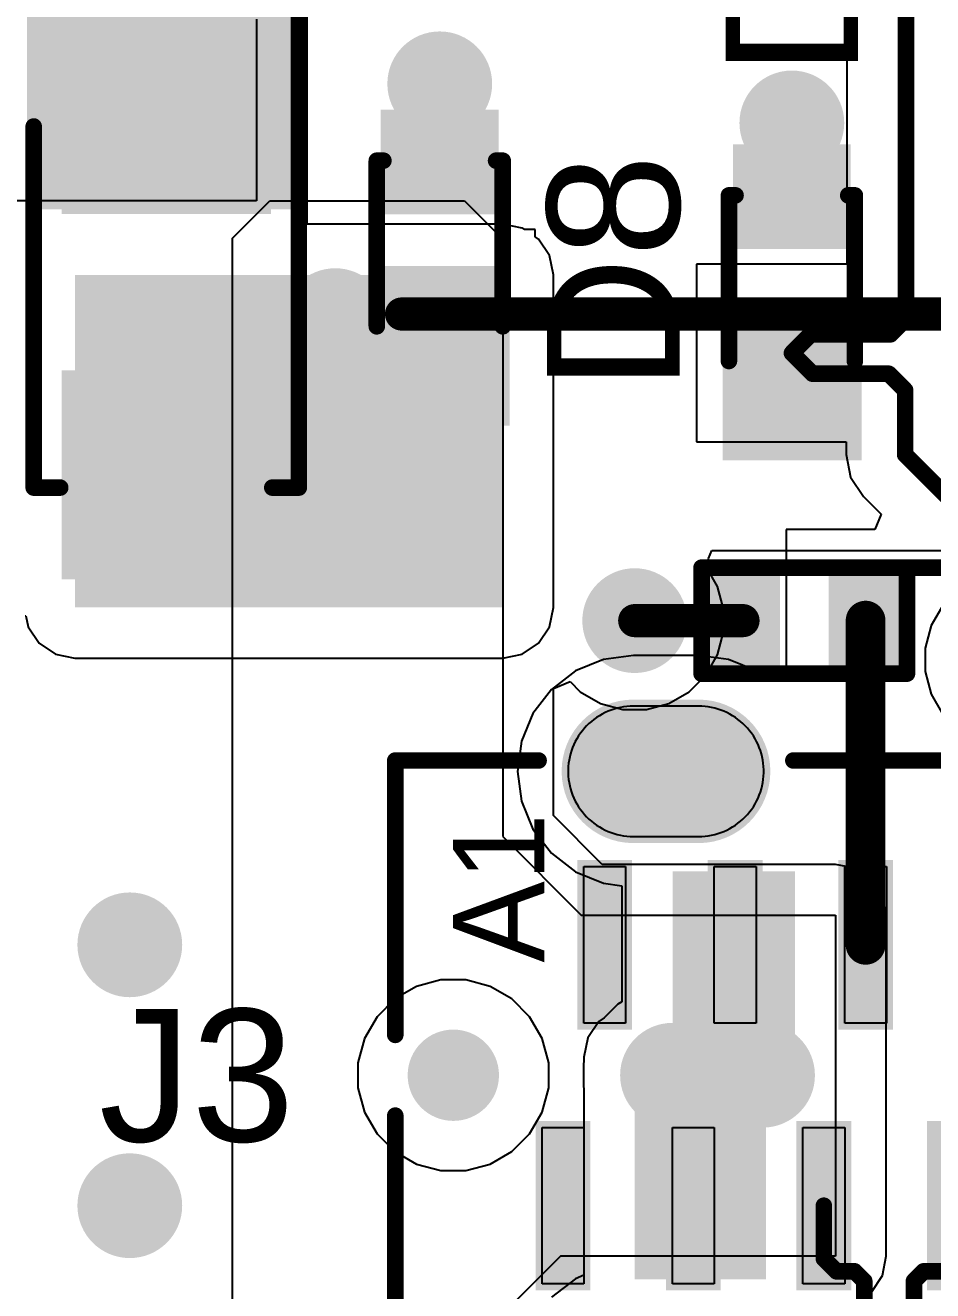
# Model space of a CAD drawing. Header units: millimetres. Extents: x -1.62 to 7.16, y -0.1 to 4.29.
# Drawn here: x 5.4955 to 5.7693, y 0.2456 to 0.6275 of the extents above; entities that cross this region are included whole.
import ezdxf

# ---------------------------------------------------------------- set-up
doc = ezdxf.new("R2010")
doc.units = ezdxf.units.MM
doc.header["$MEASUREMENT"] = 0
for name, color, linetype in [('BottomLayer', 5, 'Continuous'), ('BottomSolder', 6, 'Continuous'), ('MultiLayer', 9, 'Continuous'), ('PadHoleLayer', 156, 'Continuous'), ('TopLayer', 1, 'Continuous'), ('TopOverlay', 2, 'Continuous'), ('TopPaste', 8, 'Continuous'), ('TopSolder', 216, 'Continuous'), ('ViaHoleLayer', 16, 'Continuous')]:
    doc.layers.add(name, color=color, linetype=linetype)
doc.styles.add('Arial', font='', dxfattribs={"height": 0.2})
doc.styles.get('Arial').set_extended_font_data('Arial')

# ---------------------------------------------------------------- blocks, each defined once
blk = doc.blocks.new('R___0402_117')
at = {"layer": 'TopLayer'}
for points in [[(-0.0275, -0.0125), (-0.0275, 0.0125), (-0.0095, 0.0125), (-0.0095, -0.0125)], [(0.0095, -0.0125), (0.0095, 0.0125), (0.0275, 0.0125), (0.0275, -0.0125)]]:
    blk.add_hatch(color=1, dxfattribs=at).paths.add_polyline_path(points)
at = {"layer": 'TopPaste'}
for points in [[(-0.0275, -0.0125), (-0.0275, 0.0125), (-0.0095, 0.0125), (-0.0095, -0.0125)], [(0.0095, -0.0125), (0.0095, 0.0125), (0.0275, 0.0125), (0.0275, -0.0125)]]:
    blk.add_hatch(color=8, dxfattribs=at).paths.add_polyline_path(points)
at = {"layer": 'TopSolder'}
for points in [[(-0.02967, -0.01467), (-0.02967, 0.01467), (-0.00733, 0.01467), (-0.00733, -0.01467)], [(0.00733, -0.01467), (0.00733, 0.01467), (0.02967, 0.01467), (0.02967, -0.01467)]]:
    blk.add_hatch(color=216, dxfattribs=at).paths.add_polyline_path(points)
at = {"layer": 'TopOverlay'}
for points, const_width in [([(0.031, 0.016), (-0.031, 0.016)], 0.005), ([(-0.031, 0.016), (-0.031, -0.016)], 0.005), ([(0.031, 0.016), (0.031, -0.016)], 0.005), ([(0.031, -0.016), (-0.031, -0.016)], 0.005), ([(0.032, -0.017), (-0.032, -0.017)], 0.000127)]:
    blk.add_lwpolyline(points, dxfattribs=dict(at, const_width=const_width))
for points, const_width in [([(-0.03225, 0.016, 1), (-0.02975, 0.016, 1)], 0.0025), ([(-0.03225, 0.016, 1), (-0.02975, 0.016, 1)], 0.0025), ([(0.02975, 0.016, 1), (0.03225, 0.016, 1)], 0.0025), ([(0.02975, 0.016, 1), (0.03225, 0.016, 1)], 0.0025), ([(-0.03225, -0.016, 1), (-0.02975, -0.016, 1)], 0.0025), ([(-0.03225, -0.016, 1), (-0.02975, -0.016, 1)], 0.0025), ([(0.02975, -0.016, 1), (0.03225, -0.016, 1)], 0.0025), ([(0.02975, -0.016, 1), (0.03225, -0.016, 1)], 0.0025), ([(-0.03203, -0.017, 1), (-0.03197, -0.017, 1)], 0.0000635), ([(0.03197, -0.017, 1), (0.03203, -0.017, 1)], 0.0000635)]:
    blk.add_lwpolyline(points, format="xyb", close=True, dxfattribs=dict(at, const_width=const_width))
blk = doc.blocks.new('TYPE_C_31_D_07_156')
at = {"layer": 'BottomLayer'}
h = blk.add_hatch(color=5, dxfattribs=at)
edge = h.paths.add_edge_path()
edge.add_arc((0.091732, 0.083463), 0.019685, 180, 360)
edge.add_line((0.111417, 0.083463), (0.111417, 0.103149))
edge.add_arc((0.091732, 0.103149), 0.019685, 0, 180)
edge.add_line((0.072047, 0.103149), (0.072047, 0.083463))
at = {"layer": 'BottomSolder'}
h = blk.add_hatch(color=6, dxfattribs=at)
edge = h.paths.add_edge_path()
edge.add_arc((0.000005, 0.15748), 0.004, 0, 360)
h = blk.add_hatch(color=6, dxfattribs=at)
edge = h.paths.add_edge_path()
edge.add_arc((0.091732, 0.083463), 0.021654, 180, 360)
edge.add_line((0.113386, 0.083463), (0.113386, 0.103149))
edge.add_arc((0.091732, 0.103149), 0.021654, 0, 180)
edge.add_line((0.070078, 0.103149), (0.070078, 0.083463))
at = {"layer": 'MultiLayer'}
h = blk.add_hatch(color=9, dxfattribs=at)
edge = h.paths.add_edge_path()
edge.add_arc((0.091732, 0.083463), 0.019685, 180, 360)
edge.add_line((0.111417, 0.083463), (0.111417, 0.103149))
edge.add_arc((0.091732, 0.103149), 0.019685, 0, 180)
edge.add_line((0.072047, 0.103149), (0.072047, 0.083463))
at = {"layer": 'PadHoleLayer'}
h = blk.add_hatch(color=156, dxfattribs=at)
edge = h.paths.add_edge_path()
edge.add_arc((0.000005, 0.15748), 0.01378, 0, 360)
h = blk.add_hatch(color=156, dxfattribs=at)
edge = h.paths.add_edge_path()
edge.add_arc((0.091732, 0.082479), 0.012795, 180, 360)
edge.add_line((0.104527, 0.082479), (0.104527, 0.104133))
edge.add_arc((0.091732, 0.104133), 0.012795, 0, 180)
edge.add_line((0.078937, 0.104133), (0.078937, 0.082479))
at = {"layer": 'TopLayer'}
for points in [[(-0.062992, 0.130707), (-0.015748, 0.130707), (-0.015748, 0.118109), (-0.062992, 0.118109)], [(0.015749, 0.118109), (0.062993, 0.118109), (0.062993, 0.105511), (0.015749, 0.105511)], [(-0.062992, 0.091337), (-0.015748, 0.091337), (-0.015748, 0.078739), (-0.062992, 0.078739)], [(0.015748, 0.078739), (0.062992, 0.078739), (0.062992, 0.066141), (0.015748, 0.066141)], [(-0.062992, 0.051967), (-0.015748, 0.051967), (-0.015748, 0.039369), (-0.062992, 0.039369)], [(0.015748, 0.039369), (0.062992, 0.039369), (0.062992, 0.026771), (0.015748, 0.026771)]]:
    blk.add_hatch(color=1, dxfattribs=at).paths.add_polyline_path(points)
h = blk.add_hatch(color=1, dxfattribs=at)
edge = h.paths.add_edge_path()
edge.add_arc((0.091732, 0.083463), 0.019685, 180, 360)
edge.add_line((0.111417, 0.083463), (0.111417, 0.103149))
edge.add_arc((0.091732, 0.103149), 0.019685, 0, 180)
edge.add_line((0.072047, 0.103149), (0.072047, 0.083463))
at = {"layer": 'TopSolder'}
h = blk.add_hatch(color=216, dxfattribs=at)
edge = h.paths.add_edge_path()
edge.add_arc((0.000005, 0.15748), 0.004, 0, 360)
for points in [[(-0.064961, 0.132676), (-0.013779, 0.132676), (-0.013779, 0.11614), (-0.064961, 0.11614)], [(0.01378, 0.120078), (0.064962, 0.120078), (0.064962, 0.103542), (0.01378, 0.103542)], [(-0.064961, 0.093306), (-0.013779, 0.093306), (-0.013779, 0.07677), (-0.064961, 0.07677)], [(0.013779, 0.080708), (0.064961, 0.080708), (0.064961, 0.064172), (0.013779, 0.064172)], [(-0.064961, 0.053936), (-0.013779, 0.053936), (-0.013779, 0.0374), (-0.064961, 0.0374)], [(0.013779, 0.041338), (0.064961, 0.041338), (0.064961, 0.024802), (0.013779, 0.024802)], [(-0.064961, 0.014566), (-0.013779, 0.014566), (-0.013779, -0.00197), (-0.064961, -0.00197)]]:
    blk.add_hatch(color=216, dxfattribs=at).paths.add_polyline_path(points)
h = blk.add_hatch(color=216, dxfattribs=at)
edge = h.paths.add_edge_path()
edge.add_arc((0.091732, 0.083463), 0.021654, 180, 360)
edge.add_line((0.113386, 0.083463), (0.113386, 0.103149))
edge.add_arc((0.091732, 0.103149), 0.021654, 0, 180)
edge.add_line((0.070078, 0.103149), (0.070078, 0.083463))
at = {"layer": 'TopOverlay', "const_width": 0.005}
for points in [[(-0.095, 0.174999), (-0.012178, 0.174999)], [(0.012178, 0.174999), (0.095, 0.174999)], [(0.095, 0.174999), (0.095, 0.131747)], [(0.095, 0.054865), (0.095, -0.054867)]]:
    blk.add_lwpolyline(points, dxfattribs=at)
at = {"layer": 'TopOverlay', "const_width": 0.0025}
for points in [[(-0.013428, 0.174999, 1), (-0.010928, 0.174999, 1)], [(0.010928, 0.174999, 1), (0.013428, 0.174999, 1)], [(0.09375, 0.174999, 1), (0.09625, 0.174999, 1)], [(0.09375, 0.174999, 1), (0.09625, 0.174999, 1)], [(0.09375, 0.131747, 1), (0.09625, 0.131747, 1)], [(0.09375, 0.054865, 1), (0.09625, 0.054865, 1)]]:
    blk.add_lwpolyline(points, format="xyb", close=True, dxfattribs=at)
at = {"layer": 'TopPaste'}
for p, q in [((-0.062992, 0.118109), (-0.062992, 0.130707)), ((-0.062992, 0.130707), (-0.015748, 0.130707)), ((-0.015748, 0.130707), (-0.015748, 0.118109)), ((0.087355, 0.122343), (0.086404, 0.122101)), ((0.088317, 0.122538), (0.087355, 0.122343)), ((0.089287, 0.122684), (0.088317, 0.122538)), ((0.090264, 0.122782), (0.089287, 0.122684)), ((0.091244, 0.122831), (0.090264, 0.122782)), ((0.092226, 0.122831), (0.091244, 0.122831)), ((0.093206, 0.122782), (0.092226, 0.122831)), ((0.094183, 0.122684), (0.093206, 0.122782)), ((0.095153, 0.122538), (0.094183, 0.122684)), ((0.096115, 0.122343), (0.095153, 0.122538)), ((0.097066, 0.122101), (0.096115, 0.122343)), ((0.079462, 0.118542), (0.07871, 0.117911)), ((0.080244, 0.119135), (0.079462, 0.118542)), ((0.081055, 0.119688), (0.080244, 0.119135)), ((0.081893, 0.1202), (0.081055, 0.119688)), ((0.082754, 0.120669), (0.081893, 0.1202)), ((0.083639, 0.121095), (0.082754, 0.120669)), ((0.084543, 0.121476), (0.083639, 0.121095)), ((0.085466, 0.121812), (0.084543, 0.121476)), ((0.086404, 0.122101), (0.085466, 0.121812)), ((0.098004, 0.121812), (0.097066, 0.122101)), ((0.098927, 0.121476), (0.098004, 0.121812)), ((0.099831, 0.121095), (0.098927, 0.121476)), ((0.100716, 0.120669), (0.099831, 0.121095)), ((0.101578, 0.1202), (0.100716, 0.120669)), ((0.102415, 0.119688), (0.101578, 0.1202)), ((0.103226, 0.119135), (0.102415, 0.119688)), ((0.104008, 0.118542), (0.103226, 0.119135)), ((0.10476, 0.117911), (0.104008, 0.118542)), ((-0.015748, 0.118109), (-0.062992, 0.118109)), ((0.015748, 0.105511), (0.015748, 0.118109)), ((0.015748, 0.118109), (0.062992, 0.118109)), ((0.062992, 0.118109), (0.062992, 0.105511)), ((0.076043, 0.115038), (0.07547, 0.114241)), ((0.076655, 0.115805), (0.076043, 0.115038)), ((0.077305, 0.116541), (0.076655, 0.115805)), ((0.07799, 0.117244), (0.077305, 0.116541)), ((0.07871, 0.117911), (0.07799, 0.117244)), ((0.10548, 0.117244), (0.10476, 0.117911)), ((0.106165, 0.116541), (0.10548, 0.117244)), ((0.106815, 0.115805), (0.106165, 0.116541)), ((0.107427, 0.115038), (0.106815, 0.115805)), ((0.108, 0.114241), (0.107427, 0.115038)), ((0.073596, 0.110798), (0.073237, 0.109885)), ((0.073999, 0.111693), (0.073596, 0.110798)), ((0.074447, 0.112566), (0.073999, 0.111693)), ((0.074938, 0.113416), (0.074447, 0.112566)), ((0.07547, 0.114241), (0.074938, 0.113416)), ((0.108532, 0.113416), (0.108, 0.114241)), ((0.109023, 0.112566), (0.108532, 0.113416)), ((0.109471, 0.111693), (0.109023, 0.112566)), ((0.109874, 0.110798), (0.109471, 0.111693)), ((0.110233, 0.109885), (0.109874, 0.110798)), ((0.07244, 0.107053), (0.07227, 0.106086)), ((0.072659, 0.108009), (0.07244, 0.107053)), ((0.072925, 0.108954), (0.072659, 0.108009)), ((0.073237, 0.109885), (0.072925, 0.108954)), ((0.110545, 0.108954), (0.110233, 0.109885)), ((0.110811, 0.108009), (0.110545, 0.108954)), ((0.11103, 0.107053), (0.110811, 0.108009)), ((0.1112, 0.106086), (0.11103, 0.107053)), ((0.062992, 0.105511), (0.015748, 0.105511)), ((0.072074, 0.104133), (0.07205, 0.103152)), ((0.07205, 0.103152), (0.07205, 0.083467)), ((0.072148, 0.105112), (0.072074, 0.104133)), ((0.07227, 0.106086), (0.072148, 0.105112)), ((0.111322, 0.105112), (0.1112, 0.106086)), ((0.111396, 0.104133), (0.111322, 0.105112)), ((0.11142, 0.103152), (0.111396, 0.104133)), ((0.11142, 0.083467), (0.11142, 0.103152)), ((-0.062992, 0.078739), (-0.062992, 0.091337)), ((-0.062992, 0.091337), (-0.015748, 0.091337)), ((-0.015748, 0.091337), (-0.015748, 0.078739)), ((0.07205, 0.083467), (0.072074, 0.082486)), ((0.072074, 0.082486), (0.072148, 0.081507)), ((0.072148, 0.081507), (0.07227, 0.080533)), ((0.07227, 0.080533), (0.07244, 0.079566)), ((0.11103, 0.079566), (0.1112, 0.080533)), ((0.1112, 0.080533), (0.111322, 0.081507)), ((0.111322, 0.081507), (0.111396, 0.082486)), ((0.111396, 0.082486), (0.11142, 0.083467)), ((-0.015748, 0.078739), (-0.062992, 0.078739)), ((0.015748, 0.066141), (0.015748, 0.078739)), ((0.015748, 0.078739), (0.062992, 0.078739)), ((0.062992, 0.078739), (0.062992, 0.066141)), ((0.07244, 0.079566), (0.072659, 0.07861)), ((0.072659, 0.07861), (0.072925, 0.077665)), ((0.072925, 0.077665), (0.073237, 0.076734)), ((0.073237, 0.076734), (0.073596, 0.075821)), ((0.109874, 0.075821), (0.110233, 0.076734)), ((0.110233, 0.076734), (0.110545, 0.077665)), ((0.110545, 0.077665), (0.110811, 0.07861)), ((0.110811, 0.07861), (0.11103, 0.079566)), ((0.073596, 0.075821), (0.073999, 0.074926)), ((0.073999, 0.074926), (0.074447, 0.074053)), ((0.074447, 0.074053), (0.074938, 0.073203)), ((0.074938, 0.073203), (0.07547, 0.072378)), ((0.108, 0.072378), (0.108532, 0.073203)), ((0.108532, 0.073203), (0.109023, 0.074053)), ((0.109023, 0.074053), (0.109471, 0.074926)), ((0.109471, 0.074926), (0.109874, 0.075821)), ((0.07547, 0.072378), (0.076043, 0.071581)), ((0.076043, 0.071581), (0.076655, 0.070814)), ((0.076655, 0.070814), (0.077305, 0.070078)), ((0.077305, 0.070078), (0.07799, 0.069375)), ((0.07799, 0.069375), (0.07871, 0.068708)), ((0.10476, 0.068708), (0.10548, 0.069375)), ((0.10548, 0.069375), (0.106165, 0.070078)), ((0.106165, 0.070078), (0.106815, 0.070814)), ((0.106815, 0.070814), (0.107427, 0.071581)), ((0.107427, 0.071581), (0.108, 0.072378)), ((0.062992, 0.066141), (0.015748, 0.066141)), ((0.07871, 0.068708), (0.079462, 0.068077)), ((0.079462, 0.068077), (0.080244, 0.067484)), ((0.080244, 0.067484), (0.081055, 0.066931)), ((0.081055, 0.066931), (0.081893, 0.066419)), ((0.081893, 0.066419), (0.082754, 0.06595)), ((0.082754, 0.06595), (0.083639, 0.065524)), ((0.083639, 0.065524), (0.084543, 0.065143)), ((0.084543, 0.065143), (0.085466, 0.064807)), ((0.098004, 0.064807), (0.098927, 0.065143)), ((0.098927, 0.065143), (0.099831, 0.065524)), ((0.099831, 0.065524), (0.100716, 0.06595)), ((0.100716, 0.06595), (0.101578, 0.066419)), ((0.101578, 0.066419), (0.102415, 0.066931)), ((0.102415, 0.066931), (0.103226, 0.067484)), ((0.103226, 0.067484), (0.104008, 0.068077)), ((0.104008, 0.068077), (0.10476, 0.068708)), ((0.085466, 0.064807), (0.086404, 0.064518)), ((0.086404, 0.064518), (0.087355, 0.064276)), ((0.087355, 0.064276), (0.088317, 0.064081)), ((0.088317, 0.064081), (0.089287, 0.063935)), ((0.089287, 0.063935), (0.090264, 0.063837)), ((0.090264, 0.063837), (0.091244, 0.063788)), ((0.091244, 0.063788), (0.092226, 0.063788)), ((0.092226, 0.063788), (0.093206, 0.063837)), ((0.093206, 0.063837), (0.094183, 0.063935)), ((0.094183, 0.063935), (0.095153, 0.064081)), ((0.095153, 0.064081), (0.096115, 0.064276)), ((0.096115, 0.064276), (0.097066, 0.064518)), ((0.097066, 0.064518), (0.098004, 0.064807)), ((-0.062992, 0.039369), (-0.062992, 0.051967)), ((-0.062992, 0.051967), (-0.015748, 0.051967)), ((-0.015748, 0.051967), (-0.015748, 0.039369)), ((-0.015748, 0.039369), (-0.062992, 0.039369)), ((0.015748, 0.026771), (0.015748, 0.039369)), ((0.015748, 0.039369), (0.062992, 0.039369)), ((0.062992, 0.039369), (0.062992, 0.026771)), ((0.062992, 0.026771), (0.015748, 0.026771))]:
    blk.add_line(p, q, dxfattribs=at)
at = {"layer": 'TopOverlay'}
blk.add_text('A1', height=0.0275591, dxfattribs=at).set_placement((0.034, 0.13))
blk = doc.blocks.new('SOD_523_164')
at = {"layer": 'TopLayer'}
for points in [[(-0.03543, 0.01378), (-0.01181, 0.01378), (-0.01181, -0.01378), (-0.03543, -0.01378)], [(0.01181, 0.01378), (0.03543, 0.01378), (0.03543, -0.01378), (0.01181, -0.01378)]]:
    blk.add_hatch(color=1, dxfattribs=at).paths.add_polyline_path(points)
at = {"layer": 'TopOverlay'}
for points in [[(0.026, 0.01406), (0.056, 0.01406), (0.056, 0.02106), (0.026, 0.02106)], [(0.037, -0.01494), (0.056, -0.01494), (0.056, 0.01506), (0.037, 0.01506)], [(0.026, -0.02094), (0.056, -0.02094), (0.056, -0.01394), (0.026, -0.01394)]]:
    blk.add_hatch(color=2, dxfattribs=at).paths.add_polyline_path(points)
at = {"layer": 'TopPaste'}
for points in [[(-0.03543, 0.01378), (-0.01181, 0.01378), (-0.01181, -0.01378), (-0.03543, -0.01378)], [(0.01181, 0.01378), (0.03543, 0.01378), (0.03543, -0.01378), (0.01181, -0.01378)]]:
    blk.add_hatch(color=8, dxfattribs=at).paths.add_polyline_path(points)
at = {"layer": 'TopSolder'}
for points in [[(-0.03943, 0.01778), (-0.00781, 0.01778), (-0.00781, -0.01778), (-0.03943, -0.01778)], [(0.00781, 0.01778), (0.03943, 0.01778), (0.03943, -0.01778), (0.00781, -0.01778)]]:
    blk.add_hatch(color=216, dxfattribs=at).paths.add_polyline_path(points)
at = {"layer": 'TopOverlay', "const_width": 0.005}
for points in [[(0.026, 0.019), (-0.024, 0.019)], [(-0.024, 0.017), (-0.024, 0.01897)], [(-0.024, -0.01897), (-0.024, -0.017)], [(0.026, -0.019), (-0.024, -0.019)]]:
    blk.add_lwpolyline(points, dxfattribs=at)
at = {"layer": 'TopOverlay', "const_width": 0.0025}
for points in [[(-0.02525, 0.019, 1), (-0.02275, 0.019, 1)], [(-0.02525, 0.01897, 1), (-0.02275, 0.01897, 1)], [(-0.02525, 0.017, 1), (-0.02275, 0.017, 1)], [(0.02475, 0.019, 1), (0.02725, 0.019, 1)], [(-0.02525, -0.017, 1), (-0.02275, -0.017, 1)], [(-0.02525, -0.01897, 1), (-0.02275, -0.01897, 1)], [(-0.02525, -0.019, 1), (-0.02275, -0.019, 1)], [(0.02475, -0.019, 1), (0.02725, -0.019, 1)]]:
    blk.add_lwpolyline(points, format="xyb", close=True, dxfattribs=at)
blk = doc.blocks.new('SOD_523_170')
at = {"layer": 'TopLayer'}
for points in [[(-0.03543, 0.01378), (-0.01181, 0.01378), (-0.01181, -0.01378), (-0.03543, -0.01378)], [(0.01181, 0.01378), (0.03543, 0.01378), (0.03543, -0.01378), (0.01181, -0.01378)]]:
    blk.add_hatch(color=1, dxfattribs=at).paths.add_polyline_path(points)
at = {"layer": 'TopOverlay'}
for points in [[(0.026, 0.01408), (0.056, 0.01408), (0.056, 0.02107), (0.026, 0.02107)], [(0.037, -0.01493), (0.056, -0.01493), (0.056, 0.01507), (0.037, 0.01507)], [(0.026, -0.02092), (0.056, -0.02092), (0.056, -0.01392), (0.026, -0.01392)]]:
    blk.add_hatch(color=2, dxfattribs=at).paths.add_polyline_path(points)
at = {"layer": 'TopPaste'}
for points in [[(-0.03543, 0.01378), (-0.01181, 0.01378), (-0.01181, -0.01378), (-0.03543, -0.01378)], [(0.01181, 0.01378), (0.03543, 0.01378), (0.03543, -0.01378), (0.01181, -0.01378)]]:
    blk.add_hatch(color=8, dxfattribs=at).paths.add_polyline_path(points)
at = {"layer": 'TopSolder'}
for points in [[(-0.03943, 0.01778), (-0.00781, 0.01778), (-0.00781, -0.01778), (-0.03943, -0.01778)], [(0.00781, 0.01778), (0.03943, 0.01778), (0.03943, -0.01778), (0.00781, -0.01778)]]:
    blk.add_hatch(color=216, dxfattribs=at).paths.add_polyline_path(points)
at = {"layer": 'TopOverlay', "const_width": 0.005}
for points in [[(0.026, 0.019), (-0.024, 0.019)], [(-0.024, 0.017), (-0.024, 0.01897)], [(-0.024, -0.01897), (-0.024, -0.017)], [(0.026, -0.019), (-0.024, -0.019)]]:
    blk.add_lwpolyline(points, dxfattribs=at)
at = {"layer": 'TopOverlay', "const_width": 0.0025}
for points in [[(-0.02525, 0.019, 1), (-0.02275, 0.019, 1)], [(-0.02525, 0.01897, 1), (-0.02275, 0.01897, 1)], [(-0.02525, 0.017, 1), (-0.02275, 0.017, 1)], [(0.02475, 0.019, 1), (0.02725, 0.019, 1)], [(-0.02525, -0.017, 1), (-0.02275, -0.017, 1)], [(-0.02525, -0.01897, 1), (-0.02275, -0.01897, 1)], [(-0.02525, -0.019, 1), (-0.02275, -0.019, 1)], [(0.02475, -0.019, 1), (0.02725, -0.019, 1)]]:
    blk.add_lwpolyline(points, format="xyb", close=True, dxfattribs=at)
blk = doc.blocks.new('SOD_123W_171')
at = {"layer": 'TopLayer'}
for points in [[(-0.08268, 0.02756), (-0.02756, 0.02756), (-0.02756, -0.02756), (-0.08268, -0.02756)], [(0.02756, 0.02756), (0.08268, 0.02756), (0.08268, -0.02756), (0.02756, -0.02756)]]:
    blk.add_hatch(color=1, dxfattribs=at).paths.add_polyline_path(points)
at = {"layer": 'TopOverlay'}
for points in [[(0.09, 0.042), (0.025, 0.042), (0.025, 0.03), (0.09, 0.03)], [(0.13, 0.042), (0.085, 0.042), (0.085, -0.042), (0.13, -0.042)], [(0.09, -0.03), (0.025, -0.03), (0.025, -0.042), (0.09, -0.042)]]:
    blk.add_hatch(color=2, dxfattribs=at).paths.add_polyline_path(points)
at = {"layer": 'TopPaste'}
for points in [[(-0.08268, 0.02756), (-0.02756, 0.02756), (-0.02756, -0.02756), (-0.08268, -0.02756)], [(0.02756, 0.02756), (0.08268, 0.02756), (0.08268, -0.02756), (0.02756, -0.02756)]]:
    blk.add_hatch(color=8, dxfattribs=at).paths.add_polyline_path(points)
at = {"layer": 'TopSolder'}
for points in [[(-0.08668, 0.03156), (-0.02356, 0.03156), (-0.02356, -0.03156), (-0.08668, -0.03156)], [(0.02356, 0.03156), (0.08668, 0.03156), (0.08668, -0.03156), (0.02356, -0.03156)]]:
    blk.add_hatch(color=216, dxfattribs=at).paths.add_polyline_path(points)
at = {"layer": 'TopOverlay', "const_width": 0.005}
for points in [[(-0.059, 0.04), (-0.059, 0.032)], [(-0.059, 0.04), (-0.045, 0.04)], [(-0.045, 0.04), (0.05, 0.04)], [(-0.059, -0.032), (-0.059, -0.04)], [(-0.059, -0.04), (0.09, -0.04)]]:
    blk.add_lwpolyline(points, dxfattribs=at)
at = {"layer": 'TopOverlay', "const_width": 0.0025}
for points in [[(-0.06025, 0.04, 1), (-0.05775, 0.04, 1)], [(-0.06025, 0.04, 1), (-0.05775, 0.04, 1)], [(-0.04625, 0.04, 1), (-0.04375, 0.04, 1)], [(-0.04625, 0.04, 1), (-0.04375, 0.04, 1)], [(0.04875, 0.04, 1), (0.05125, 0.04, 1)], [(-0.06025, 0.032, 1), (-0.05775, 0.032, 1)], [(-0.06025, -0.032, 1), (-0.05775, -0.032, 1)], [(-0.06025, -0.04, 1), (-0.05775, -0.04, 1)], [(-0.06025, -0.04, 1), (-0.05775, -0.04, 1)], [(0.08875, -0.04, 1), (0.09125, -0.04, 1)]]:
    blk.add_lwpolyline(points, format="xyb", close=True, dxfattribs=at)

msp = doc.modelspace()

# ---------------------------------------------------------------- hatches: boundary and pattern name
at = {"layer": 'BottomLayer'}
h = msp.add_hatch(color=5, dxfattribs=at)
edge = h.paths.add_edge_path()
edge.add_arc((5.62053, 0.60988), 0.01181, 0, 360)
h = msp.add_hatch(color=5, dxfattribs=at)
edge = h.paths.add_edge_path()
edge.add_arc((5.72678, 0.59807), 0.01181, 0, 360)
h = msp.add_hatch(color=5, dxfattribs=at)
edge = h.paths.add_edge_path()
edge.add_arc((5.589, 0.5384), 0.01181, 0, 360)
h = msp.add_hatch(color=5, dxfattribs=at)
edge = h.paths.add_edge_path()
edge.add_arc((5.589, 0.50361), 0.01181, 0, 360)
h = msp.add_hatch(color=5, dxfattribs=at)
edge = h.paths.add_edge_path()
edge.add_arc((5.589, 0.46882), 0.01181, 0, 360)
h = msp.add_hatch(color=5, dxfattribs=at)
edge = h.paths.add_edge_path()
edge.add_arc((5.6232, 0.46882), 0.01181, 0, 360)
h = msp.add_hatch(color=5, dxfattribs=at)
edge = h.paths.add_edge_path()
edge.add_arc((5.67936, 0.44785), 0.01181, 0, 360)
h = msp.add_hatch(color=5, dxfattribs=at)
edge = h.paths.add_edge_path()
edge.add_arc((5.527, 0.35), 0.01181, 0, 360)
h = msp.add_hatch(color=5, dxfattribs=at)
edge = h.paths.add_edge_path()
edge.add_arc((5.69077, 0.31063), 0.01181, 0, 360)
h = msp.add_hatch(color=5, dxfattribs=at)
edge = h.paths.add_edge_path()
edge.add_arc((5.71794, 0.31063), 0.01181, 0, 360)
h = msp.add_hatch(color=5, dxfattribs=at)
edge = h.paths.add_edge_path()
edge.add_arc((5.527, 0.27126), 0.01181, 0, 360)
at = {"layer": 'BottomSolder'}
h = msp.add_hatch(color=6, dxfattribs=at)
edge = h.paths.add_edge_path()
edge.add_arc((5.62053, 0.60988), 0.01581, 0, 360)
h = msp.add_hatch(color=6, dxfattribs=at)
edge = h.paths.add_edge_path()
edge.add_arc((5.72678, 0.59807), 0.01581, 0, 360)
h = msp.add_hatch(color=6, dxfattribs=at)
edge = h.paths.add_edge_path()
edge.add_arc((5.589, 0.5384), 0.01581, 0, 360)
h = msp.add_hatch(color=6, dxfattribs=at)
edge = h.paths.add_edge_path()
edge.add_arc((5.589, 0.50361), 0.01581, 0, 360)
h = msp.add_hatch(color=6, dxfattribs=at)
edge = h.paths.add_edge_path()
edge.add_arc((5.589, 0.46882), 0.01581, 0, 360)
h = msp.add_hatch(color=6, dxfattribs=at)
edge = h.paths.add_edge_path()
edge.add_arc((5.6232, 0.46882), 0.01581, 0, 360)
h = msp.add_hatch(color=6, dxfattribs=at)
edge = h.paths.add_edge_path()
edge.add_arc((5.67936, 0.44785), 0.01581, 0, 360)
h = msp.add_hatch(color=6, dxfattribs=at)
edge = h.paths.add_edge_path()
edge.add_arc((5.527, 0.35), 0.01581, 0, 360)
h = msp.add_hatch(color=6, dxfattribs=at)
edge = h.paths.add_edge_path()
edge.add_arc((5.69077, 0.31063), 0.01581, 0, 360)
h = msp.add_hatch(color=6, dxfattribs=at)
edge = h.paths.add_edge_path()
edge.add_arc((5.71794, 0.31063), 0.01581, 0, 360)
h = msp.add_hatch(color=6, dxfattribs=at)
edge = h.paths.add_edge_path()
edge.add_arc((5.527, 0.27126), 0.01581, 0, 360)
at = {"layer": 'TopLayer'}
h = msp.add_hatch(color=1, dxfattribs=at)
edge = h.paths.add_edge_path()
edge.add_arc((5.62053, 0.60988), 0.01181, 0, 360)
for points in [[(5.63242, 0.58764), (5.63242, 0.60988), (5.60868, 0.60988), (5.60868, 0.58764)], [(5.73867, 0.57583), (5.73867, 0.59807), (5.71493, 0.59807), (5.71493, 0.57583)], [(5.51044, 0.45182), (5.63954, 0.45182), (5.63954, 0.55221), (5.51044, 0.55221)], [(5.69077, 0.30462), (5.72778, 0.30462), (5.72778, 0.37219), (5.69077, 0.37219)], [(5.67936, 0.249), (5.719, 0.249), (5.719, 0.31604), (5.67936, 0.31604)], [(5.67936, 0.30335), (5.72411, 0.30335), (5.72411, 0.31604), (5.67936, 0.31604)]]:
    msp.add_hatch(color=1, dxfattribs=at).paths.add_polyline_path(points)
h = msp.add_hatch(color=1, dxfattribs=at)
edge = h.paths.add_edge_path()
edge.add_arc((5.72678, 0.59807), 0.01181, 0, 360)
h = msp.add_hatch(color=1, dxfattribs=at)
edge = h.paths.add_edge_path()
edge.add_arc((5.589, 0.5384), 0.01181, 0, 360)
h = msp.add_hatch(color=1, dxfattribs=at)
edge = h.paths.add_edge_path()
edge.add_arc((5.589, 0.50361), 0.01181, 0, 360)
h = msp.add_hatch(color=1, dxfattribs=at)
edge = h.paths.add_edge_path()
edge.add_arc((5.589, 0.46882), 0.01181, 0, 360)
h = msp.add_hatch(color=1, dxfattribs=at)
edge = h.paths.add_edge_path()
edge.add_arc((5.6232, 0.46882), 0.01181, 0, 360)
h = msp.add_hatch(color=1, dxfattribs=at)
edge = h.paths.add_edge_path()
edge.add_arc((5.67936, 0.44785), 0.01181, 0, 360)
h = msp.add_hatch(color=1, dxfattribs=at)
edge = h.paths.add_edge_path()
edge.add_arc((5.527, 0.35), 0.01181, 0, 360)
h = msp.add_hatch(color=1, dxfattribs=at)
edge = h.paths.add_edge_path()
edge.add_arc((5.69077, 0.31063), 0.01181, 0, 360)
h = msp.add_hatch(color=1, dxfattribs=at)
edge = h.paths.add_edge_path()
edge.add_arc((5.71794, 0.31063), 0.01181, 0, 360)
h = msp.add_hatch(color=1, dxfattribs=at)
edge = h.paths.add_edge_path()
edge.add_arc((5.527, 0.27126), 0.01181, 0, 360)
at = {"layer": 'TopSolder'}
h = msp.add_hatch(color=216, dxfattribs=at)
edge = h.paths.add_edge_path()
edge.add_arc((5.62053, 0.60988), 0.01581, 0, 360)
h = msp.add_hatch(color=216, dxfattribs=at)
edge = h.paths.add_edge_path()
edge.add_arc((5.72678, 0.59807), 0.01581, 0, 360)
h = msp.add_hatch(color=216, dxfattribs=at)
edge = h.paths.add_edge_path()
edge.add_arc((5.589, 0.5384), 0.01581, 0, 360)
h = msp.add_hatch(color=216, dxfattribs=at)
edge = h.paths.add_edge_path()
edge.add_arc((5.589, 0.50361), 0.01581, 0, 360)
h = msp.add_hatch(color=216, dxfattribs=at)
edge = h.paths.add_edge_path()
edge.add_arc((5.589, 0.46882), 0.01581, 0, 360)
h = msp.add_hatch(color=216, dxfattribs=at)
edge = h.paths.add_edge_path()
edge.add_arc((5.6232, 0.46882), 0.01581, 0, 360)
h = msp.add_hatch(color=216, dxfattribs=at)
edge = h.paths.add_edge_path()
edge.add_arc((5.67936, 0.44785), 0.01581, 0, 360)
h = msp.add_hatch(color=216, dxfattribs=at)
edge = h.paths.add_edge_path()
edge.add_arc((5.527, 0.35), 0.01581, 0, 360)
h = msp.add_hatch(color=216, dxfattribs=at)
edge = h.paths.add_edge_path()
edge.add_arc((5.69077, 0.31063), 0.01581, 0, 360)
h = msp.add_hatch(color=216, dxfattribs=at)
edge = h.paths.add_edge_path()
edge.add_arc((5.71794, 0.31063), 0.01581, 0, 360)
h = msp.add_hatch(color=216, dxfattribs=at)
edge = h.paths.add_edge_path()
edge.add_arc((5.527, 0.27126), 0.01581, 0, 360)
at = {"layer": 'ViaHoleLayer'}
h = msp.add_hatch(color=16, dxfattribs=at)
edge = h.paths.add_edge_path()
edge.add_arc((5.62053, 0.60988), 0.00591, 0, 360)
h = msp.add_hatch(color=16, dxfattribs=at)
edge = h.paths.add_edge_path()
edge.add_arc((5.72678, 0.59807), 0.00591, 0, 360)
h = msp.add_hatch(color=16, dxfattribs=at)
edge = h.paths.add_edge_path()
edge.add_arc((5.589, 0.5384), 0.00591, 0, 360)
h = msp.add_hatch(color=16, dxfattribs=at)
edge = h.paths.add_edge_path()
edge.add_arc((5.589, 0.50361), 0.00591, 0, 360)
h = msp.add_hatch(color=16, dxfattribs=at)
edge = h.paths.add_edge_path()
edge.add_arc((5.589, 0.46882), 0.00591, 0, 360)
h = msp.add_hatch(color=16, dxfattribs=at)
edge = h.paths.add_edge_path()
edge.add_arc((5.6232, 0.46882), 0.00591, 0, 360)
h = msp.add_hatch(color=16, dxfattribs=at)
edge = h.paths.add_edge_path()
edge.add_arc((5.67936, 0.44785), 0.00591, 0, 360)
h = msp.add_hatch(color=16, dxfattribs=at)
edge = h.paths.add_edge_path()
edge.add_arc((5.527, 0.35), 0.00591, 0, 360)
h = msp.add_hatch(color=16, dxfattribs=at)
edge = h.paths.add_edge_path()
edge.add_arc((5.69077, 0.31063), 0.00591, 0, 360)
h = msp.add_hatch(color=16, dxfattribs=at)
edge = h.paths.add_edge_path()
edge.add_arc((5.71794, 0.31063), 0.00591, 0, 360)
h = msp.add_hatch(color=16, dxfattribs=at)
edge = h.paths.add_edge_path()
edge.add_arc((5.527, 0.27126), 0.00591, 0, 360)

# ---------------------------------------------------------------- linework, layer by layer
at = {"layer": 'BottomLayer'}
for p, q in [((5.558, 0.56329), (5.56927, 0.57456)), ((5.56927, 0.57456), (5.628, 0.57456)), ((5.628, 0.57456), (5.63954, 0.56302)), ((5.558, 0.111), (5.558, 0.56329)), ((5.63954, 0.56302), (5.63954, 0.38268)), ((5.70099, 0.464), (5.70168, 0.46663)), ((5.70168, 0.46663), (5.70266, 0.469)), ((5.70266, 0.469), (6.104, 0.469)), ((5.70434, 0.4582), (5.70099, 0.464)), ((5.70617, 0.45138), (5.70434, 0.4582)), ((5.70617, 0.44432), (5.70617, 0.45138)), ((5.77233, 0.45246), (5.7688, 0.44635)), ((5.70434, 0.4375), (5.70617, 0.44432)), ((5.7688, 0.44635), (5.76697, 0.43953)), ((5.76697, 0.43953), (5.76697, 0.43247)), ((5.70081, 0.43139), (5.70434, 0.4375)), ((5.76697, 0.43247), (5.7688, 0.42565)), ((5.65484, 0.42738), (5.65984, 0.42946)), ((5.65984, 0.42946), (5.6629, 0.4264)), ((5.69582, 0.4264), (5.70081, 0.43139)), ((5.65484, 0.38901), (5.65484, 0.42738)), ((5.6629, 0.4264), (5.66901, 0.42287)), ((5.68971, 0.42287), (5.69582, 0.4264)), ((5.7688, 0.42565), (5.77233, 0.41954)), ((5.66901, 0.42287), (5.67583, 0.42104)), ((5.67583, 0.42104), (5.68289, 0.42104)), ((5.68289, 0.42104), (5.68971, 0.42287)), ((5.66956, 0.37429), (5.65484, 0.38901)), ((5.63954, 0.38268), (5.66322, 0.359)), ((5.74, 0.37429), (5.66956, 0.37429)), ((5.74585, 0.37313), (5.74, 0.37429)), ((5.75081, 0.36981), (5.74585, 0.37313)), ((5.75413, 0.36485), (5.75081, 0.36981)), ((5.75529, 0.359), (5.75413, 0.36485)), ((5.66322, 0.359), (5.74, 0.359)), ((5.74, 0.359), (5.74, 0.256)), ((5.75529, 0.256), (5.75529, 0.359)), ((5.61352, 0.33745), (5.60696, 0.33366)), ((5.62084, 0.33942), (5.61352, 0.33745)), ((5.62842, 0.33942), (5.62084, 0.33942)), ((5.63574, 0.33745), (5.62842, 0.33942)), ((5.6423, 0.33366), (5.63574, 0.33745)), ((5.60696, 0.33366), (5.6016, 0.32831)), ((5.64766, 0.32831), (5.6423, 0.33366)), ((5.6016, 0.32831), (5.59781, 0.32174)), ((5.65145, 0.32174), (5.64766, 0.32831)), ((5.59781, 0.32174), (5.59585, 0.31442)), ((5.65341, 0.31442), (5.65145, 0.32174)), ((5.59585, 0.31442), (5.59585, 0.30685)), ((5.65341, 0.30685), (5.65341, 0.31442)), ((5.59585, 0.30685), (5.59781, 0.29953)), ((5.65145, 0.29953), (5.65341, 0.30685)), ((5.59781, 0.29953), (5.6016, 0.29296)), ((5.64766, 0.29296), (5.65145, 0.29953)), ((5.6016, 0.29296), (5.60696, 0.28761)), ((5.6423, 0.28761), (5.64766, 0.29296)), ((5.60696, 0.28761), (5.61352, 0.28382)), ((5.63574, 0.28382), (5.6423, 0.28761)), ((5.61352, 0.28382), (5.62084, 0.28186)), ((5.62842, 0.28186), (5.63574, 0.28382)), ((5.62084, 0.28186), (5.62842, 0.28186)), ((5.65696, 0.256), (5.63954, 0.23858)), ((5.74, 0.256), (5.65696, 0.256)), ((5.75413, 0.25015), (5.75529, 0.256)), ((5.75081, 0.24519), (5.75413, 0.25015))]:
    msp.add_line(p, q, dxfattribs=at)
at = {"layer": 'BottomLayer', "const_width": 0.01}
msp.add_lwpolyline([(5.60901, 0.5404), (5.9844, 0.5404)], dxfattribs=at)
at = {"layer": 'BottomLayer', "const_width": 0.005}
msp.add_lwpolyline([(5.60651, 0.5404, 1), (5.61151, 0.5404, 1)], format="xyb", close=True, dxfattribs=at)
at = {"layer": 'TopLayer'}
for p, q in [((5.74341, 0.7203), (5.74341, 0.5554)), ((5.58056, 0.5675), (5.58056, 0.64468)), ((5.56527, 0.62938), (5.56527, 0.57456)), ((5.56527, 0.57456), (5.231, 0.57456)), ((5.63954, 0.5675), (5.58056, 0.5675)), ((5.6454, 0.56634), (5.63954, 0.5675)), ((5.64609, 0.56587), (5.6454, 0.56634)), ((5.64931, 0.56587), (5.64609, 0.56587)), ((5.64931, 0.56372), (5.64931, 0.56587)), ((5.65036, 0.56302), (5.64931, 0.56372)), ((5.65367, 0.55806), (5.65036, 0.56302)), ((5.65484, 0.55221), (5.65367, 0.55806)), ((5.74341, 0.5554), (5.69802, 0.5554)), ((5.69802, 0.5554), (5.69802, 0.50177)), ((5.65484, 0.45182), (5.65484, 0.55221)), ((5.69802, 0.50177), (5.74313, 0.50177)), ((5.74313, 0.50177), (5.74313, 0.49796)), ((5.74313, 0.49796), (5.74449, 0.49113)), ((5.74449, 0.49113), (5.74836, 0.48534)), ((5.74836, 0.48534), (5.75373, 0.47997)), ((5.75373, 0.47997), (5.75182, 0.47535)), ((5.75182, 0.47535), (5.72504, 0.47535)), ((5.72504, 0.47535), (5.72504, 0.43213)), ((5.65367, 0.44597), (5.65484, 0.45182)), ((5.49544, 0.44932), (5.49564, 0.44932)), ((5.49564, 0.44932), (5.49631, 0.44597)), ((5.49631, 0.44597), (5.49963, 0.44101)), ((5.65036, 0.44101), (5.65367, 0.44597)), ((5.49963, 0.44101), (5.50459, 0.43769)), ((5.6454, 0.43769), (5.65036, 0.44101)), ((5.50459, 0.43769), (5.51044, 0.43653)), ((5.51044, 0.43653), (5.63954, 0.43653)), ((5.63954, 0.43653), (5.6454, 0.43769)), ((5.66991, 0.43615), (5.66147, 0.43266)), ((5.67896, 0.43735), (5.66991, 0.43615)), ((5.69864, 0.43735), (5.67896, 0.43735)), ((5.7077, 0.43615), (5.69864, 0.43735)), ((5.71614, 0.43266), (5.7077, 0.43615)), ((5.66147, 0.43266), (5.65422, 0.4271)), ((5.72004, 0.42967), (5.71614, 0.43266)), ((5.72504, 0.43213), (5.72004, 0.42967)), ((5.65422, 0.4271), (5.64866, 0.41985)), ((5.64866, 0.41985), (5.64517, 0.41142)), ((5.64517, 0.41142), (5.64398, 0.40236)), ((5.64398, 0.40236), (5.64517, 0.39331)), ((5.64517, 0.39331), (5.64866, 0.38487)), ((5.64866, 0.38487), (5.65422, 0.37762)), ((5.65422, 0.37762), (5.66147, 0.37206)), ((5.66147, 0.37206), (5.66991, 0.36857)), ((5.66991, 0.36857), (5.67548, 0.36784)), ((5.67548, 0.36784), (5.67548, 0.33276)), ((5.61352, 0.33745), (5.60696, 0.33366)), ((5.62084, 0.33942), (5.61352, 0.33745)), ((5.62842, 0.33942), (5.62084, 0.33942)), ((5.63574, 0.33745), (5.62842, 0.33942)), ((5.6423, 0.33366), (5.63574, 0.33745)), ((5.60696, 0.33366), (5.6016, 0.32831)), ((5.64766, 0.32831), (5.6423, 0.33366)), ((5.67548, 0.33276), (5.67431, 0.33209)), ((5.67431, 0.33209), (5.67015, 0.32793)), ((5.6016, 0.32831), (5.59781, 0.32174)), ((5.65145, 0.32174), (5.64766, 0.32831)), ((5.66854, 0.32686), (5.66523, 0.32189)), ((5.67015, 0.32793), (5.66854, 0.32686)), ((5.59781, 0.32174), (5.59585, 0.31442)), ((5.65341, 0.31442), (5.65145, 0.32174)), ((5.66523, 0.32189), (5.66406, 0.31604)), ((5.59585, 0.31442), (5.59585, 0.30685)), ((5.65341, 0.30685), (5.65341, 0.31442)), ((5.66406, 0.31455), (5.66396, 0.31416)), ((5.66396, 0.31416), (5.66396, 0.30711)), ((5.66406, 0.31604), (5.66406, 0.31455)), ((5.59585, 0.30685), (5.59781, 0.29953)), ((5.65145, 0.29953), (5.65341, 0.30685)), ((5.66396, 0.30711), (5.66406, 0.30672)), ((5.66406, 0.30672), (5.66406, 0.25027)), ((5.59781, 0.29953), (5.6016, 0.29296)), ((5.64766, 0.29296), (5.65145, 0.29953)), ((5.6016, 0.29296), (5.60696, 0.28761)), ((5.6423, 0.28761), (5.64766, 0.29296)), ((5.60696, 0.28761), (5.61352, 0.28382)), ((5.63574, 0.28382), (5.6423, 0.28761)), ((5.61352, 0.28382), (5.62084, 0.28186)), ((5.62842, 0.28186), (5.63574, 0.28382)), ((5.62084, 0.28186), (5.62842, 0.28186)), ((5.66147, 0.2492), (5.65422, 0.24364)), ((5.66406, 0.25027), (5.66147, 0.2492))]:
    msp.add_line(p, q, dxfattribs=at)
for points, const_width in [([(5.76125, 0.53895), (5.76125, 0.75169)], 0.005), ([(5.75658, 0.53427), (5.76125, 0.53895)], 0.005), ([(5.7268, 0.52859), (5.73248, 0.53427)], 0.005), ([(5.73248, 0.53427), (5.75658, 0.53427)], 0.005), ([(5.7268, 0.52859), (5.733, 0.52238)], 0.005), ([(5.733, 0.52238), (5.75601, 0.52238)], 0.005), ([(5.75601, 0.52238), (5.76097, 0.51741)], 0.005), ([(5.76097, 0.49796), (5.76097, 0.51741)], 0.005), ([(5.76097, 0.49796), (5.80059, 0.45834)], 0.005), ([(5.67936, 0.44785), (5.71204, 0.44785)], 0.01), ([(5.74904, 0.35), (5.74904, 0.44785)], 0.012), ([(5.73644, 0.25525), (5.73644, 0.27126)], 0.005), ([(5.73644, 0.25525), (5.74024, 0.25145)], 0.005), ([(5.74024, 0.25145), (5.7457, 0.25145)], 0.005), ([(5.7457, 0.25145), (5.74863, 0.24852)], 0.005), ([(5.76363, 0.24852), (5.76655, 0.25145)], 0.005), ([(5.76655, 0.25145), (5.77201, 0.25145)], 0.005), ([(5.74863, 0.19685), (5.74863, 0.24852)], 0.005), ([(5.76363, 0.19685), (5.76363, 0.24852)], 0.005)]:
    msp.add_lwpolyline(points, dxfattribs=dict(at, const_width=const_width))
for points, const_width in [([(5.76, 0.53895, 1), (5.7625, 0.53895, 1)], 0.0025), ([(5.76, 0.53895, 1), (5.7625, 0.53895, 1)], 0.0025), ([(5.73123, 0.53427, 1), (5.73373, 0.53427, 1)], 0.0025), ([(5.73123, 0.53427, 1), (5.73373, 0.53427, 1)], 0.0025), ([(5.75533, 0.53427, 1), (5.75783, 0.53427, 1)], 0.0025), ([(5.75533, 0.53427, 1), (5.75783, 0.53427, 1)], 0.0025), ([(5.72555, 0.52859, 1), (5.72805, 0.52859, 1)], 0.0025), ([(5.72555, 0.52859, 1), (5.72805, 0.52859, 1)], 0.0025), ([(5.73175, 0.52238, 1), (5.73425, 0.52238, 1)], 0.0025), ([(5.73175, 0.52238, 1), (5.73425, 0.52238, 1)], 0.0025), ([(5.75476, 0.52238, 1), (5.75726, 0.52238, 1)], 0.0025), ([(5.75476, 0.52238, 1), (5.75726, 0.52238, 1)], 0.0025), ([(5.75972, 0.51741, 1), (5.76222, 0.51741, 1)], 0.0025), ([(5.75972, 0.51741, 1), (5.76222, 0.51741, 1)], 0.0025), ([(5.75972, 0.49796, 1), (5.76222, 0.49796, 1)], 0.0025), ([(5.75972, 0.49796, 1), (5.76222, 0.49796, 1)], 0.0025), ([(5.67686, 0.44785, 1), (5.68186, 0.44785, 1)], 0.005), ([(5.70954, 0.44785, 1), (5.71454, 0.44785, 1)], 0.005), ([(5.74604, 0.44785, 1), (5.75204, 0.44785, 1)], 0.006), ([(5.74604, 0.35, 1), (5.75204, 0.35, 1)], 0.006), ([(5.73519, 0.27126, 1), (5.73769, 0.27126, 1)], 0.0025), ([(5.73519, 0.25525, 1), (5.73769, 0.25525, 1)], 0.0025), ([(5.73519, 0.25525, 1), (5.73769, 0.25525, 1)], 0.0025), ([(5.73899, 0.25145, 1), (5.74149, 0.25145, 1)], 0.0025), ([(5.73899, 0.25145, 1), (5.74149, 0.25145, 1)], 0.0025), ([(5.74445, 0.25145, 1), (5.74695, 0.25145, 1)], 0.0025), ([(5.74445, 0.25145, 1), (5.74695, 0.25145, 1)], 0.0025), ([(5.7653, 0.25145, 1), (5.7678, 0.25145, 1)], 0.0025), ([(5.7653, 0.25145, 1), (5.7678, 0.25145, 1)], 0.0025), ([(5.74738, 0.24852, 1), (5.74988, 0.24852, 1)], 0.0025), ([(5.74738, 0.24852, 1), (5.74988, 0.24852, 1)], 0.0025), ([(5.76238, 0.24852, 1), (5.76488, 0.24852, 1)], 0.0025), ([(5.76238, 0.24852, 1), (5.76488, 0.24852, 1)], 0.0025)]:
    msp.add_lwpolyline(points, format="xyb", close=True, dxfattribs=dict(at, const_width=const_width))
at = {"layer": 'TopOverlay', "const_width": 0.005}
msp.add_lwpolyline([(5.76154, 0.46385), (5.84825, 0.46385)], dxfattribs=at)
at = {"layer": 'TopOverlay', "const_width": 0.0025}
msp.add_lwpolyline([(5.76029, 0.46385, 1), (5.76279, 0.46385, 1)], format="xyb", close=True, dxfattribs=at)

# ---------------------------------------------------------------- block references
for name, p, rotation in [('SOD_123W_171', (5.538, 0.547), 90), ('SOD_523_170', (5.62053, 0.56268), 270), ('SOD_523_164', (5.7268, 0.55221), 270), ('R___0402_117', (5.73054, 0.44785), 180), ('TYPE_C_31_D_07_156', (5.78211, 0.31063), 90)]:
    msp.add_blockref(name, p, dxfattribs=dict(rotation=rotation))

# ---------------------------------------------------------------- texts
at = {"layer": 'TopOverlay', "style": 'Arial'}
for s, p in [('D15', (5.74679, 0.61221)), ('D8', (5.69289, 0.51721))]:
    msp.add_text(s, height=0.04, rotation=90, dxfattribs=at).set_placement(p)
msp.add_text('J3', height=0.04, dxfattribs=at).set_placement((5.51768, 0.29064))

doc.saveas('drawing.dxf')
